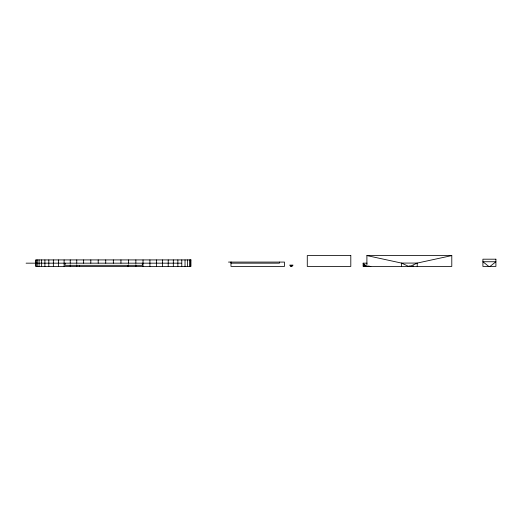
<?xml version="1.0" encoding="UTF-8"?>
<svg xmlns="http://www.w3.org/2000/svg" width="522" height="522" viewBox="0 0 522 522"><rect width="100%" height="100%" fill="white"/><g stroke="black" fill="none" stroke-linecap="round" stroke-linejoin="round"><path stroke-width="0.78" d="M48.814 266.416L48.814 259.917M53.355 266.416L53.355 259.917M58.464 266.416L58.464 259.917M64.108 266.416L64.108 259.917M70.229 266.416L70.229 264.791M70.229 263.166L70.229 259.917M76.76 266.416L76.76 264.791M76.76 263.166L76.76 259.917M83.644 263.166L83.644 259.917M90.815 263.166L90.815 259.917M98.201 263.166L98.201 259.917M105.731 263.166L105.731 259.917M113.339 263.166L113.339 259.917M120.947 263.166L120.947 259.917M128.477 266.416L128.477 264.791M128.477 263.166L128.477 259.917M135.864 266.416L135.864 264.791M135.864 263.166L135.864 259.917M143.035 266.416L143.035 259.917M149.918 266.416L149.918 259.917M156.45 266.416L156.45 259.917M162.57 266.416L162.57 259.917M168.214 266.416L168.214 259.917M173.324 266.416L173.324 259.917M177.865 266.416L177.865 259.917M181.78 266.416L181.78 259.917M185.036 266.416L185.036 259.917M187.6 266.416L187.6 259.917M189.453 266.416L189.453 259.917M190.569 266.416L190.569 259.917M290.845 266.305L289.651 265.117L293.051 265.117L291.857 266.305M490.054 266.416L495.9 261.737L482.909 261.737L488.755 266.416M366.901 266.416L366.901 255.584L401.496 263.075L408.263 266.233L410.429 266.233L417.202 263.075L451.791 255.584L451.791 266.416L363.136 266.416L363.136 263.166L367.103 263.166M369.041 265.894L367.827 266.416L370.855 266.416M412.387 266.416L413.6 265.894M364.219 266.416L364.219 265.117L365.08 265.111L363.351 265.117L363.351 266.416M366.901 255.584L451.791 255.584M228.499 262.083L284.47 262.083L284.47 266.416L230.978 266.416L230.978 262.083M26.1 263.166L181.304 263.166M369.126 266.416L369.994 266.416M409.731 265.894L410.944 266.416M363.351 265.117L366.379 266.416L363.136 263.166M364.219 265.117L366.379 266.416M417.202 266.416L417.202 263.075L401.496 263.075L401.496 266.416M291.857 265.437L291.857 266.416L290.845 266.416L290.845 265.437M279.427 262.083L279.427 263.166L231.063 263.166L231.063 262.083M142.323 263.166L142.323 265.333L65.08 265.333L65.08 263.166M127.883 265.333L127.883 266.416M79.52 265.333L79.52 266.416M44.899 259.917L44.899 266.416M41.643 259.917L41.643 266.416M39.078 259.917L39.078 266.416M37.232 259.917L37.232 266.416M36.109 259.917L36.109 266.416M350.804 255.584L307.282 255.584L307.282 266.416L350.804 266.416L350.804 255.584M495.9 259.193L482.909 259.193L482.909 266.416L495.9 266.416L495.9 259.193M190.941 259.917L35.737 259.917L35.737 266.416L190.941 266.416L190.941 259.917"/></g></svg>
